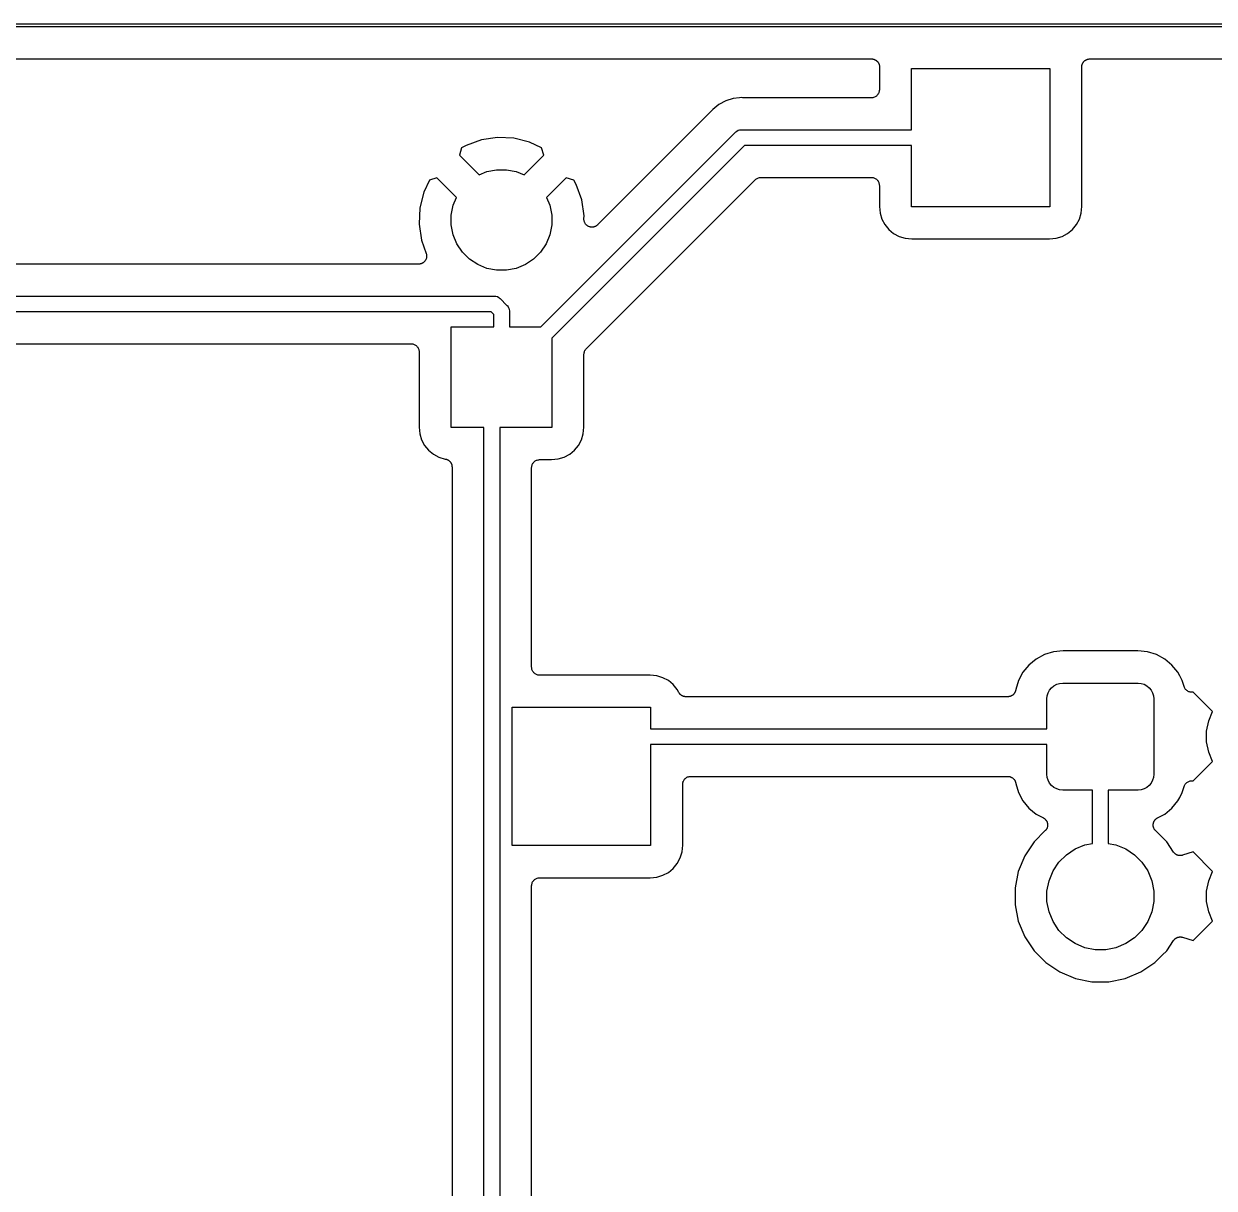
# Model space of a CAD drawing. Extents: x 20 to 116, y -135 to -20.
# Drawn here: x 66.39 to 85.32, y -38.49 to -19.98 of the extents above; entities that cross this region are included whole.
import ezdxf

# ---------------------------------------------------------------- set-up
doc = ezdxf.new("R2010")
doc.units = 0
doc.layers.add('BLACK', color=7, linetype='CONTINUOUS')

msp = doc.modelspace()

# ---------------------------------------------------------------- linework, layer by layer
at = {"layer": 'BLACK', "linetype": 'Continuous'}
for p, q in [((20.0012, -19.975), (115.999, -19.975)), ((115.975, -20.025), (20.025, -20.025)), ((38.6942, -20.533), (79.8744, -20.533)), ((79.8744, -20.533), (79.8762, -20.533)), ((79.8762, -20.533), (79.8819, -20.5337)), ((79.8819, -20.5337), (79.8877, -20.5337)), ((79.8877, -20.5337), (79.8942, -20.535)), ((79.8942, -20.535), (79.9008, -20.5358)), ((79.9008, -20.5358), (79.9063, -20.5375)), ((79.9063, -20.5375), (79.912, -20.5387)), ((79.912, -20.5387), (79.9181, -20.5413)), ((79.9181, -20.5413), (79.9244, -20.5433)), ((79.9244, -20.5433), (79.9295, -20.5461)), ((79.9295, -20.5461), (79.9348, -20.5483)), ((79.9348, -20.5483), (79.9403, -20.552)), ((79.9403, -20.552), (79.9461, -20.5552)), ((79.9461, -20.5552), (79.9506, -20.5589)), ((79.9506, -20.5589), (79.9554, -20.5622)), ((79.9554, -20.5622), (79.9601, -20.5669)), ((79.9601, -20.5669), (79.9651, -20.5711)), ((79.9651, -20.5711), (79.9688, -20.5757)), ((79.9688, -20.5757), (79.9728, -20.5798)), ((79.9728, -20.5798), (79.9765, -20.5853)), ((79.9765, -20.5853), (79.9807, -20.5905)), ((79.9807, -20.5905), (79.9833, -20.5956)), ((79.9833, -20.5956), (79.9865, -20.6004)), ((79.9865, -20.6004), (79.9891, -20.6066)), ((79.9891, -20.6066), (79.9921, -20.6124)), ((79.9921, -20.6124), (79.9938, -20.618)), ((79.9938, -20.618), (79.996, -20.6233)), ((79.996, -20.6233), (79.9973, -20.6299)), ((79.9973, -20.6299), (79.9991, -20.6362)), ((79.9991, -20.6362), (79.9997, -20.642)), ((83.2206, -20.6402), (83.2212, -20.6345)), ((83.2212, -20.6345), (83.2232, -20.6281)), ((83.2232, -20.6281), (83.2245, -20.6216)), ((83.2245, -20.6216), (83.2268, -20.6163)), ((83.2268, -20.6163), (83.2285, -20.6108)), ((83.2285, -20.6108), (83.2317, -20.605)), ((83.2317, -20.605), (83.2343, -20.5989)), ((83.2343, -20.5989), (83.2376, -20.5941)), ((83.2376, -20.5941), (83.2403, -20.589)), ((83.2403, -20.589), (83.2445, -20.5839)), ((83.2445, -20.5839), (83.2483, -20.5784)), ((83.2483, -20.5784), (83.2524, -20.5743)), ((83.2524, -20.5743), (83.2561, -20.5699)), ((83.2561, -20.5699), (83.2613, -20.5657)), ((83.2613, -20.5657), (83.266, -20.5611)), ((83.266, -20.5611), (83.2708, -20.5579)), ((83.2708, -20.5579), (83.2753, -20.5542)), ((83.2753, -20.5542), (83.2812, -20.5511)), ((83.2812, -20.5511), (83.2867, -20.5475)), ((83.2867, -20.5475), (83.2921, -20.5453)), ((83.2921, -20.5453), (83.2972, -20.5426)), ((83.2972, -20.5426), (83.3036, -20.5407)), ((83.3036, -20.5407), (83.3097, -20.5382)), ((83.3097, -20.5382), (83.3154, -20.5371)), ((83.3154, -20.5371), (83.3209, -20.5354)), ((83.3209, -20.5354), (83.3275, -20.5348)), ((83.3275, -20.5348), (83.334, -20.5335)), ((83.334, -20.5335), (83.3398, -20.5336)), ((83.3398, -20.5336), (83.3456, -20.533)), ((83.3456, -20.533), (92.9813, -20.533)), ((80.0008, -20.6724), (79.9989, -20.6912)), ((79.9989, -20.6912), (79.9989, -21.025)), ((79.9997, -20.642), (80.0008, -20.6477)), ((80.0008, -20.6477), (80.0008, -20.6543)), ((80.0008, -20.6543), (80.0014, -20.6609)), ((80.0014, -20.6609), (80.0008, -20.6666)), ((80.0008, -20.6666), (80.0008, -20.6724)), ((80.51, -21.66), (80.51, -20.685)), ((80.51, -20.685), (82.71, -20.685)), ((82.71, -20.685), (82.71, -22.885)), ((83.2186, -20.6591), (83.2193, -20.6525)), ((83.2191, -20.6649), (83.2186, -20.6591)), ((83.2191, -20.6707), (83.2191, -20.6649)), ((83.2192, -20.6724), (83.2191, -20.6707)), ((83.2211, -20.6912), (83.2192, -20.6724)), ((83.2193, -20.6525), (83.2194, -20.6459)), ((83.2194, -20.6459), (83.2206, -20.6402)), ((83.2211, -22.8788), (83.2211, -20.6912)), ((77.5566, -21.1974), (77.4466, -21.2561)), ((77.6759, -21.1612), (77.5566, -21.1974)), ((77.7749, -21.1514), (77.6759, -21.1612)), ((77.7751, -21.1514), (77.7749, -21.1514)), ((77.8, -21.1489), (77.7751, -21.1514)), ((77.8249, -21.1514), (77.8, -21.1489)), ((77.8302, -21.1514), (77.8249, -21.1514)), ((77.8356, -21.152), (77.8302, -21.1514)), ((77.8373, -21.152), (77.8356, -21.152)), ((79.8719, -21.152), (77.8373, -21.152)), ((79.8838, -21.1508), (79.8719, -21.152)), ((79.8957, -21.1497), (79.8838, -21.1508)), ((79.8962, -21.1496), (79.8957, -21.1497)), ((79.8966, -21.1496), (79.8962, -21.1496)), ((79.9081, -21.1461), (79.8966, -21.1496)), ((79.9195, -21.1428), (79.9081, -21.1461)), ((79.9199, -21.1425), (79.9195, -21.1428)), ((79.9203, -21.1424), (79.9199, -21.1425)), ((79.9309, -21.1368), (79.9203, -21.1424)), ((79.9415, -21.1313), (79.9309, -21.1368)), ((79.9418, -21.131), (79.9415, -21.1313)), ((79.9422, -21.1308), (79.9418, -21.131)), ((79.9515, -21.1232), (79.9422, -21.1308)), ((79.9608, -21.1157), (79.9515, -21.1232)), ((79.9611, -21.1154), (79.9608, -21.1157)), ((79.9614, -21.1151), (79.9611, -21.1154)), ((79.969, -21.1059), (79.9614, -21.1151)), ((79.9767, -21.0968), (79.969, -21.1059)), ((79.9769, -21.0964), (79.9767, -21.0968)), ((79.9772, -21.096), (79.9769, -21.0964)), ((79.9829, -21.0855), (79.9772, -21.096)), ((79.9887, -21.075), (79.9829, -21.0855)), ((79.9888, -21.0746), (79.9887, -21.075)), ((79.989, -21.0742), (79.9888, -21.0746)), ((79.9925, -21.0628), (79.989, -21.0742)), ((79.9962, -21.0514), (79.9925, -21.0628)), ((79.9963, -21.0505), (79.9962, -21.051)), ((79.9962, -21.051), (79.9962, -21.0514)), ((79.9976, -21.0387), (79.9963, -21.0505)), ((79.9989, -21.0268), (79.9976, -21.0387)), ((79.9989, -21.025), (79.9989, -21.0259)), ((79.9989, -21.0259), (79.9989, -21.0259)), ((79.9989, -21.0259), (79.9989, -21.0259)), ((79.9989, -21.0259), (79.9989, -21.0268)), ((77.326, -21.3638), (75.5171, -23.1727)), ((77.3294, -21.3597), (77.326, -21.3638)), ((77.3332, -21.3559), (77.3294, -21.3597)), ((77.3344, -21.3546), (77.3332, -21.3559)), ((77.3502, -21.3352), (77.3344, -21.3546)), ((77.4466, -21.2561), (77.3502, -21.3352)), ((74.6132, -24.795), (77.7073, -21.7009)), ((77.7073, -21.7009), (77.7112, -21.6962)), ((77.7112, -21.6962), (77.7167, -21.6916)), ((77.7167, -21.6916), (77.7302, -21.6806)), ((77.7302, -21.6806), (77.7519, -21.669)), ((77.7519, -21.669), (77.7536, -21.6684)), ((77.7536, -21.6684), (77.7755, -21.6618)), ((77.7755, -21.6618), (77.7939, -21.66)), ((77.7939, -21.66), (77.8, -21.6594)), ((77.7939, -21.66), (77.7939, -21.66)), ((77.8, -21.6594), (77.8061, -21.66)), ((77.8061, -21.66), (80.51, -21.66)), ((73.3553, -21.9452), (73.32, -22.0658)), ((73.4253, -21.9078), (73.3553, -21.9452)), ((73.6709, -21.82), (73.4253, -21.9078)), ((73.9257, -21.7822), (73.6709, -21.82)), ((74.1831, -21.7949), (73.9257, -21.7822)), ((74.433, -21.8576), (74.1831, -21.7949)), ((74.6257, -21.9488), (74.433, -21.8576)), ((74.66, -22.0658), (74.6257, -21.9488)), ((77.8518, -21.91), (74.79, -24.9718)), ((80.51, -21.91), (77.8518, -21.91)), ((80.51, -22.885), (80.51, -21.91)), ((73.32, -22.0658), (73.6317, -22.3775)), ((74.3483, -22.3775), (74.66, -22.0658)), ((73.6317, -22.3775), (73.7566, -22.3257)), ((73.7566, -22.3257), (73.9112, -22.295)), ((73.9112, -22.295), (74.0688, -22.295)), ((74.0688, -22.295), (74.2234, -22.3257)), ((74.2234, -22.3257), (74.3483, -22.3775)), ((72.8438, -22.4593), (72.7526, -22.652)), ((72.9608, -22.425), (72.8438, -22.4593)), ((73.2725, -22.7367), (72.9608, -22.425)), ((75.0192, -22.425), (74.7075, -22.7367)), ((75.1398, -22.4603), (75.0192, -22.425)), ((75.1772, -22.5303), (75.1398, -22.4603)), ((75.265, -22.7759), (75.1772, -22.5303)), ((75.3383, -25.1419), (78.025, -22.4552)), ((78.025, -22.4552), (78.0253, -22.4549)), ((78.0253, -22.4549), (78.0263, -22.454)), ((78.0253, -22.4549), (78.0253, -22.4549)), ((78.0253, -22.4549), (78.0253, -22.4549)), ((78.0263, -22.454), (78.0355, -22.4466)), ((78.0355, -22.4466), (78.0445, -22.4392)), ((78.0445, -22.4392), (78.0451, -22.4389)), ((78.0451, -22.4389), (78.0456, -22.4385)), ((78.0456, -22.4385), (78.0561, -22.4331)), ((78.0561, -22.4331), (78.0664, -22.4276)), ((78.0664, -22.4276), (78.067, -22.4274)), ((78.067, -22.4274), (78.0676, -22.4271)), ((78.0676, -22.4271), (78.0789, -22.4238)), ((78.0789, -22.4238), (78.0901, -22.4204)), ((78.0901, -22.4204), (78.0908, -22.4204)), ((78.0908, -22.4204), (78.0914, -22.4202)), ((78.0914, -22.4202), (78.1031, -22.4191)), ((78.1031, -22.4191), (78.1148, -22.418)), ((78.1148, -22.418), (79.8719, -22.418)), ((79.8719, -22.418), (79.8728, -22.418)), ((79.8728, -22.418), (79.8728, -22.418)), ((79.8728, -22.418), (79.8728, -22.418)), ((79.8728, -22.418), (79.8737, -22.418)), ((79.8737, -22.418), (79.8856, -22.4193)), ((79.8856, -22.4193), (79.8975, -22.4206)), ((79.8975, -22.4206), (79.8979, -22.4207)), ((79.8979, -22.4207), (79.8983, -22.4208)), ((79.8983, -22.4208), (79.9097, -22.4244)), ((79.9097, -22.4244), (79.9211, -22.4279)), ((79.9211, -22.4279), (79.9215, -22.4281)), ((79.9215, -22.4281), (79.922, -22.4283)), ((79.922, -22.4283), (79.9324, -22.434)), ((79.9324, -22.434), (79.9429, -22.4397)), ((79.9429, -22.4397), (79.9433, -22.44)), ((79.9433, -22.44), (79.9437, -22.4402)), ((79.9437, -22.4402), (79.9528, -22.4479)), ((79.9528, -22.4479), (79.962, -22.4555)), ((79.962, -22.4555), (79.9623, -22.4559)), ((79.9623, -22.4559), (79.9627, -22.4561)), ((79.9627, -22.4561), (79.9702, -22.4655)), ((79.9702, -22.4655), (79.9777, -22.4747)), ((79.9777, -22.4747), (79.9779, -22.4751)), ((79.9779, -22.4751), (79.9782, -22.4755)), ((79.9782, -22.4755), (79.9837, -22.4861)), ((79.9837, -22.4861), (79.9893, -22.4966)), ((79.9893, -22.4966), (79.9895, -22.497)), ((79.9895, -22.497), (79.9897, -22.4974)), ((79.9897, -22.4974), (79.993, -22.5088)), ((79.993, -22.5088), (79.9965, -22.5203)), ((79.9965, -22.5203), (79.9966, -22.5208)), ((79.9966, -22.5208), (79.9967, -22.5212)), ((79.9967, -22.5212), (79.9978, -22.5331)), ((72.7526, -22.652), (72.6899, -22.9019)), ((79.9978, -22.5331), (79.9989, -22.545)), ((79.9989, -22.545), (79.9989, -22.8788)), ((72.6899, -22.9019), (72.6772, -23.1593)), ((73.19, -23.0162), (73.2207, -22.8616)), ((73.2207, -22.8616), (73.2725, -22.7367)), ((74.7075, -22.7367), (74.7593, -22.8616)), ((74.7593, -22.8616), (74.79, -23.0162)), ((75.3028, -23.0307), (75.265, -22.7759)), ((79.9989, -22.8788), (80.0093, -22.9846)), ((82.71, -22.885), (80.51, -22.885)), ((83.2106, -22.9846), (83.2211, -22.8788)), ((73.19, -23.1738), (73.19, -23.0162)), ((74.79, -23.0162), (74.79, -23.1738)), ((75.3003, -23.0824), (75.3006, -23.0795)), ((75.3012, -23.0919), (75.3003, -23.0824)), ((75.3005, -23.0766), (75.3028, -23.0307)), ((75.3006, -23.0795), (75.3005, -23.0766)), ((75.3017, -23.1014), (75.3012, -23.0919)), ((80.0093, -22.9846), (80.0384, -23.0803)), ((80.0384, -23.0803), (80.0856, -23.1686)), ((83.1344, -23.1686), (83.1816, -23.0803)), ((83.1816, -23.0803), (83.2106, -22.9846)), ((72.6772, -23.1593), (72.715, -23.4141)), ((73.2207, -23.3284), (73.19, -23.1738)), ((74.79, -23.1738), (74.7593, -23.3284)), ((75.3024, -23.1042), (75.3017, -23.1014)), ((75.3027, -23.1071), (75.3024, -23.1042)), ((75.3054, -23.1162), (75.3027, -23.1071)), ((75.3077, -23.1254), (75.3054, -23.1162)), ((75.3089, -23.1281), (75.3077, -23.1254)), ((75.3098, -23.1308), (75.3089, -23.1281)), ((75.3142, -23.1392), (75.3098, -23.1308)), ((75.3182, -23.1478), (75.3142, -23.1392)), ((75.32, -23.1502), (75.3182, -23.1478)), ((75.3213, -23.1528), (75.32, -23.1502)), ((75.3273, -23.1602), (75.3213, -23.1528)), ((75.3329, -23.1678), (75.3273, -23.1602)), ((75.3351, -23.1698), (75.3329, -23.1678)), ((75.3369, -23.172), (75.3351, -23.1698)), ((75.3442, -23.1781), (75.3369, -23.172)), ((75.3512, -23.1845), (75.3442, -23.1781)), ((75.3537, -23.186), (75.3512, -23.1845)), ((75.356, -23.1879), (75.3537, -23.186)), ((75.3643, -23.1924), (75.356, -23.1879)), ((75.3724, -23.1974), (75.3643, -23.1924)), ((75.3752, -23.1984), (75.3724, -23.1974)), ((75.3777, -23.1998), (75.3752, -23.1984)), ((75.3868, -23.2026), (75.3777, -23.1998)), ((75.3957, -23.2059), (75.3868, -23.2026)), ((75.3986, -23.2063), (75.3957, -23.2059)), ((75.4014, -23.2072), (75.3986, -23.2063)), ((75.4108, -23.2082), (75.4014, -23.2072)), ((75.4202, -23.2097), (75.4108, -23.2082)), ((75.4231, -23.2095), (75.4202, -23.2097)), ((75.426, -23.2099), (75.4231, -23.2095)), ((75.4355, -23.209), (75.426, -23.2099)), ((75.445, -23.2086), (75.4355, -23.209)), ((75.4478, -23.2079), (75.445, -23.2086)), ((75.4507, -23.2077), (75.4478, -23.2079)), ((75.4598, -23.205), (75.4507, -23.2077)), ((75.4691, -23.2028), (75.4598, -23.205)), ((75.4717, -23.2016), (75.4691, -23.2028)), ((75.4745, -23.2008), (75.4717, -23.2016)), ((75.4829, -23.1964), (75.4745, -23.2008)), ((75.4916, -23.1924), (75.4829, -23.1964)), ((75.4939, -23.1907), (75.4916, -23.1924)), ((75.4965, -23.1894), (75.4939, -23.1907)), ((75.5039, -23.1834), (75.4965, -23.1894)), ((75.5116, -23.1779), (75.5039, -23.1834)), ((75.5136, -23.1757), (75.5116, -23.1779)), ((75.5159, -23.1739), (75.5136, -23.1757)), ((75.5171, -23.1727), (75.5159, -23.1739)), ((80.0856, -23.1686), (80.1491, -23.2459)), ((80.1491, -23.2459), (80.2264, -23.3094)), ((82.9936, -23.3094), (83.0709, -23.2459)), ((83.0709, -23.2459), (83.1344, -23.1686)), ((72.715, -23.4141), (72.7912, -23.6272)), ((73.281, -23.4739), (73.2207, -23.3284)), ((73.3686, -23.605), (73.281, -23.4739)), ((74.699, -23.4739), (74.6114, -23.605)), ((74.7593, -23.3284), (74.699, -23.4739)), ((80.2264, -23.3094), (80.3147, -23.3566)), ((80.3147, -23.3566), (80.4104, -23.3856)), ((80.4104, -23.3856), (80.5162, -23.3961)), ((80.5162, -23.3961), (82.7038, -23.3961)), ((82.7038, -23.3961), (82.8096, -23.3856)), ((82.8096, -23.3856), (82.9053, -23.3566)), ((82.9053, -23.3566), (82.9936, -23.3094)), ((72.7912, -23.6272), (72.7918, -23.6289)), ((72.7918, -23.6289), (72.7939, -23.6376)), ((72.7939, -23.6376), (72.7964, -23.6462)), ((72.7964, -23.6462), (72.7967, -23.6496)), ((72.7967, -23.6496), (72.7975, -23.653)), ((72.7975, -23.653), (72.7978, -23.662)), ((72.7978, -23.662), (72.7986, -23.6709)), ((73.48, -23.7164), (73.3686, -23.605)), ((74.6114, -23.605), (74.5, -23.7164)), ((72.6716, -23.797), (65.902, -23.797)), ((72.6805, -23.7961), (72.6716, -23.797)), ((72.6895, -23.7957), (72.6805, -23.7961)), ((72.6928, -23.7949), (72.6895, -23.7957)), ((72.6963, -23.7946), (72.6928, -23.7949)), ((72.7049, -23.792), (72.6963, -23.7946)), ((72.7136, -23.7899), (72.7049, -23.792)), ((72.7167, -23.7884), (72.7136, -23.7899)), ((72.72, -23.7874), (72.7167, -23.7884)), ((72.7279, -23.7832), (72.72, -23.7874)), ((72.736, -23.7795), (72.7279, -23.7832)), ((72.7388, -23.7774), (72.736, -23.7795)), ((72.7419, -23.7758), (72.7388, -23.7774)), ((72.7488, -23.7701), (72.7419, -23.7758)), ((72.7561, -23.7649), (72.7488, -23.7701)), ((72.7584, -23.7623), (72.7561, -23.7649)), ((72.7611, -23.7601), (72.7584, -23.7623)), ((72.7668, -23.7532), (72.7611, -23.7601)), ((72.7729, -23.7466), (72.7668, -23.7532)), ((72.7747, -23.7437), (72.7729, -23.7466)), ((72.7769, -23.741), (72.7747, -23.7437)), ((72.7812, -23.7331), (72.7769, -23.741)), ((72.7859, -23.7255), (72.7812, -23.7331)), ((72.7871, -23.7223), (72.7859, -23.7255)), ((72.7887, -23.7192), (72.7871, -23.7223)), ((72.7914, -23.7107), (72.7887, -23.7192)), ((72.7945, -23.7023), (72.7914, -23.7107)), ((72.795, -23.6989), (72.7945, -23.7023)), ((72.796, -23.6955), (72.795, -23.6989)), ((72.797, -23.6866), (72.796, -23.6955)), ((72.7984, -23.6778), (72.797, -23.6866)), ((72.7986, -23.6709), (72.7983, -23.6743)), ((72.7983, -23.6743), (72.7984, -23.6778)), ((73.6111, -23.804), (73.48, -23.7164)), ((73.7566, -23.8643), (73.6111, -23.804)), ((74.3689, -23.804), (74.2234, -23.8643)), ((74.5, -23.7164), (74.3689, -23.804)), ((73.9112, -23.895), (73.7566, -23.8643)), ((74.0688, -23.895), (73.9112, -23.895)), ((74.2234, -23.8643), (74.0688, -23.895)), ((50.2934, -24.305), (73.8689, -24.305)), ((73.8689, -24.305), (73.875, -24.3044)), ((73.875, -24.3044), (73.8811, -24.305)), ((73.8811, -24.305), (73.8811, -24.305)), ((73.8811, -24.305), (73.8995, -24.3068)), ((73.8995, -24.3068), (73.9231, -24.314)), ((73.9231, -24.314), (73.9448, -24.3256)), ((73.9448, -24.3256), (73.9638, -24.3412)), ((73.9638, -24.3412), (73.9677, -24.346)), ((73.9677, -24.346), (74.0741, -24.4523)), ((73.8232, -24.555), (50.2477, -24.555)), ((73.865, -24.5968), (73.8232, -24.555)), ((73.865, -24.795), (73.865, -24.5968)), ((74.0741, -24.4523), (74.0788, -24.4562)), ((74.0788, -24.4562), (74.0827, -24.4609)), ((74.0827, -24.4609), (74.0944, -24.4752)), ((74.0944, -24.4752), (74.1021, -24.4896)), ((74.1021, -24.4896), (74.106, -24.4969)), ((74.106, -24.4969), (74.1132, -24.5205)), ((74.1132, -24.5205), (74.115, -24.5389)), ((74.115, -24.5389), (74.115, -24.5389)), ((74.115, -24.5389), (74.1156, -24.545)), ((74.1156, -24.545), (74.115, -24.5511)), ((74.115, -24.5511), (74.115, -24.795)), ((73.19, -26.395), (73.19, -24.795)), ((73.19, -24.795), (73.865, -24.795)), ((74.115, -24.795), (74.6132, -24.795)), ((74.79, -24.9718), (74.79, -26.395)), ((65.8555, -25.063), (72.5519, -25.063)), ((72.5519, -25.063), (72.5528, -25.063)), ((72.5528, -25.063), (72.5528, -25.063)), ((72.5528, -25.063), (72.5528, -25.063)), ((72.5528, -25.063), (72.5537, -25.063)), ((72.5537, -25.063), (72.5656, -25.0643)), ((72.5656, -25.0643), (72.5775, -25.0656)), ((72.5775, -25.0656), (72.5779, -25.0657)), ((72.5779, -25.0657), (72.5783, -25.0658)), ((72.5783, -25.0658), (72.5897, -25.0694)), ((72.5897, -25.0694), (72.6011, -25.0729)), ((72.6011, -25.0729), (72.6015, -25.0731)), ((72.6015, -25.0731), (72.602, -25.0733)), ((72.602, -25.0733), (72.6124, -25.079)), ((72.6124, -25.079), (72.6229, -25.0847)), ((72.6229, -25.0847), (72.6233, -25.085)), ((72.6233, -25.085), (72.6237, -25.0852)), ((72.6237, -25.0852), (72.6328, -25.0929)), ((72.6328, -25.0929), (72.642, -25.1005)), ((72.642, -25.1005), (72.6423, -25.1009)), ((72.6423, -25.1009), (72.6427, -25.1011)), ((72.6427, -25.1011), (72.6502, -25.1105)), ((72.6502, -25.1105), (72.6577, -25.1197)), ((72.6577, -25.1197), (72.6579, -25.1201)), ((72.6579, -25.1201), (72.6582, -25.1205)), ((72.6582, -25.1205), (72.6637, -25.1311)), ((72.6637, -25.1311), (72.6693, -25.1416)), ((72.6693, -25.1416), (72.6695, -25.142)), ((72.6695, -25.142), (72.6697, -25.1424)), ((72.6697, -25.1424), (72.673, -25.1539)), ((72.673, -25.1539), (72.6765, -25.1653)), ((72.6765, -25.1653), (72.6766, -25.1658)), ((72.6766, -25.1658), (72.6767, -25.1662)), ((72.6767, -25.1662), (72.6778, -25.1781)), ((72.6778, -25.1781), (72.6789, -25.19)), ((75.3113, -25.1817), (75.317, -25.1714)), ((75.317, -25.1714), (75.3225, -25.1611)), ((75.3225, -25.1611), (75.323, -25.1606)), ((75.323, -25.1606), (75.3233, -25.16)), ((75.3233, -25.16), (75.3308, -25.151)), ((75.3308, -25.151), (75.3383, -25.1419)), ((72.6789, -25.19), (72.6789, -26.3888)), ((75.3011, -25.23), (75.3024, -25.2183)), ((75.3011, -25.2313), (75.3011, -25.23)), ((75.3011, -25.2317), (75.3011, -25.2313)), ((75.3011, -25.2313), (75.3011, -25.2313)), ((75.3011, -25.2313), (75.3011, -25.2313)), ((75.3011, -26.3888), (75.3011, -25.2317)), ((75.3024, -25.2183), (75.3036, -25.2066)), ((75.3036, -25.2066), (75.3038, -25.206)), ((75.3038, -25.2053), (75.3074, -25.1941)), ((75.3038, -25.206), (75.3038, -25.2053)), ((75.3074, -25.1941), (75.3108, -25.1829)), ((75.3108, -25.1829), (75.3111, -25.1823)), ((75.3111, -25.1823), (75.3113, -25.1817)), ((72.6789, -26.3888), (72.6893, -26.4946)), ((72.6893, -26.4946), (72.7184, -26.5903)), ((73.71, -26.395), (73.19, -26.395)), ((73.71, -45.6739), (73.71, -26.395)), ((74.79, -26.395), (73.96, -26.395)), ((73.96, -26.395), (73.96, -45.6282)), ((75.2616, -26.5903), (75.2906, -26.4946)), ((75.2906, -26.4946), (75.3011, -26.3888)), ((72.7184, -26.5903), (72.7656, -26.6786)), ((72.7656, -26.6786), (72.8291, -26.7559)), ((75.1509, -26.7559), (75.2144, -26.6786)), ((75.2144, -26.6786), (75.2616, -26.5903)), ((72.8291, -26.7559), (72.9064, -26.8194)), ((72.9064, -26.8194), (72.9947, -26.8666)), ((72.9947, -26.8666), (73.0921, -26.8962)), ((74.8896, -26.8956), (74.9853, -26.8666)), ((74.9853, -26.8666), (75.0736, -26.8194)), ((75.0736, -26.8194), (75.1509, -26.7559)), ((73.0921, -26.8962), (73.0948, -26.8967)), ((73.0948, -26.8967), (73.1005, -26.8973)), ((73.1005, -26.8973), (73.1069, -26.8993)), ((73.1069, -26.8993), (73.1135, -26.9007)), ((73.1135, -26.9007), (73.1187, -26.903)), ((73.1187, -26.903), (73.1242, -26.9047)), ((73.1242, -26.9047), (73.1301, -26.9078)), ((73.1301, -26.9078), (73.1362, -26.9105)), ((73.1362, -26.9105), (73.141, -26.9137)), ((73.141, -26.9137), (73.146, -26.9165)), ((73.146, -26.9165), (73.1512, -26.9207)), ((73.1512, -26.9207), (73.1567, -26.9245)), ((73.1567, -26.9245), (73.1607, -26.9286)), ((73.1607, -26.9286), (73.1651, -26.9323)), ((73.1651, -26.9323), (73.1693, -26.9374)), ((73.1693, -26.9374), (73.174, -26.9422)), ((73.174, -26.9422), (73.1771, -26.947)), ((73.1771, -26.947), (73.1808, -26.9515)), ((73.1808, -26.9515), (73.1839, -26.9574)), ((73.1839, -26.9574), (73.1876, -26.963)), ((73.1876, -26.963), (73.1897, -26.9683)), ((73.1897, -26.9683), (73.1924, -26.9733)), ((73.1924, -26.9733), (73.1943, -26.9797)), ((73.1943, -26.9797), (73.1968, -26.9859)), ((73.1968, -26.9859), (73.1979, -26.9916)), ((73.1979, -26.9916), (73.1996, -26.9971)), ((73.1996, -26.9971), (73.2002, -27.0037)), ((73.2002, -27.0037), (73.2015, -27.0103)), ((73.2015, -27.0103), (73.2014, -27.016)), ((73.2014, -27.016), (73.202, -27.0217)), ((73.202, -27.0217), (73.202, -45.6427)), ((74.468, -27.0313), (74.4693, -27.0194)), ((74.468, -27.0322), (74.468, -27.0313)), ((74.468, -27.0331), (74.468, -27.0322)), ((74.468, -27.0322), (74.468, -27.0322)), ((74.468, -27.0322), (74.468, -27.0322)), ((74.468, -30.2069), (74.468, -27.0331)), ((74.4693, -27.0194), (74.4706, -27.0075)), ((74.4706, -27.0075), (74.4707, -27.0071)), ((74.4707, -27.0071), (74.4708, -27.0067)), ((74.4708, -27.0067), (74.4744, -26.9953)), ((74.4744, -26.9953), (74.4779, -26.9839)), ((74.4779, -26.9839), (74.4781, -26.9835)), ((74.4781, -26.9835), (74.4783, -26.983)), ((74.4783, -26.983), (74.484, -26.9726)), ((74.484, -26.9726), (74.4897, -26.9621)), ((74.4897, -26.9621), (74.49, -26.9617)), ((74.49, -26.9617), (74.4902, -26.9613)), ((74.4902, -26.9613), (74.4979, -26.9522)), ((74.4979, -26.9522), (74.5055, -26.943)), ((74.5055, -26.943), (74.5059, -26.9427)), ((74.5059, -26.9427), (74.5061, -26.9423)), ((74.5061, -26.9423), (74.5155, -26.9348)), ((74.5155, -26.9348), (74.5247, -26.9273)), ((74.5247, -26.9273), (74.5251, -26.9271)), ((74.5251, -26.9271), (74.5255, -26.9268)), ((74.5255, -26.9268), (74.5361, -26.9213)), ((74.5361, -26.9213), (74.5466, -26.9157)), ((74.5466, -26.9157), (74.547, -26.9155)), ((74.547, -26.9155), (74.5474, -26.9153)), ((74.5474, -26.9153), (74.5589, -26.912)), ((74.5589, -26.912), (74.5703, -26.9085)), ((74.5703, -26.9085), (74.5708, -26.9084)), ((74.5708, -26.9084), (74.5712, -26.9083)), ((74.5712, -26.9083), (74.5831, -26.9072)), ((74.5831, -26.9072), (74.595, -26.9061)), ((74.595, -26.9061), (74.7838, -26.9061)), ((74.7838, -26.9061), (74.8896, -26.8956)), ((82.4925, -30.0777), (82.3773, -30.1723)), ((82.624, -30.0074), (82.4925, -30.0777)), ((82.7666, -29.9642), (82.624, -30.0074)), ((82.9212, -29.9489), (82.7666, -29.9642)), ((84.1088, -29.9489), (82.9212, -29.9489)), ((84.2634, -29.9642), (84.1088, -29.9489)), ((84.406, -30.0074), (84.2634, -29.9642)), ((84.5375, -30.0777), (84.406, -30.0074)), ((84.6527, -30.1723), (84.5375, -30.0777)), ((74.4692, -30.2188), (74.468, -30.2069)), ((74.4702, -30.2307), (74.4692, -30.2188)), ((74.4704, -30.2312), (74.4702, -30.2307)), ((74.4704, -30.2316), (74.4704, -30.2312)), ((74.4739, -30.2431), (74.4704, -30.2316)), ((74.4772, -30.2545), (74.4739, -30.2431)), ((74.4775, -30.2549), (74.4772, -30.2545)), ((74.4776, -30.2553), (74.4775, -30.2549)), ((74.4832, -30.2659), (74.4776, -30.2553)), ((74.4887, -30.2765), (74.4832, -30.2659)), ((74.489, -30.2768), (74.4887, -30.2765)), ((74.4892, -30.2772), (74.489, -30.2768)), ((74.4968, -30.2865), (74.4892, -30.2772)), ((74.5043, -30.2958), (74.4968, -30.2865)), ((82.2827, -30.2875), (82.2124, -30.419)), ((82.3773, -30.1723), (82.2827, -30.2875)), ((84.7473, -30.2875), (84.6527, -30.1723)), ((84.7761, -30.3415), (84.7473, -30.2875)), ((74.5046, -30.2961), (74.5043, -30.2958)), ((74.5049, -30.2964), (74.5046, -30.2961)), ((74.5141, -30.304), (74.5049, -30.2964)), ((74.5232, -30.3117), (74.5141, -30.304)), ((74.5236, -30.3119), (74.5232, -30.3117)), ((74.524, -30.3122), (74.5236, -30.3119)), ((74.5345, -30.3179), (74.524, -30.3122)), ((74.545, -30.3237), (74.5345, -30.3179)), ((74.5454, -30.3238), (74.545, -30.3237)), ((74.5458, -30.324), (74.5454, -30.3238)), ((74.5572, -30.3275), (74.5458, -30.324)), ((74.5686, -30.3312), (74.5572, -30.3275)), ((74.569, -30.3312), (74.5686, -30.3312)), ((74.5695, -30.3313), (74.569, -30.3312)), ((74.5813, -30.3326), (74.5695, -30.3313)), ((74.5932, -30.3339), (74.5813, -30.3326)), ((74.5941, -30.3339), (74.5932, -30.3339)), ((74.595, -30.3339), (74.5941, -30.3339)), ((74.5941, -30.3339), (74.5941, -30.3339)), ((74.5941, -30.3339), (74.5941, -30.3339)), ((76.3538, -30.3339), (74.595, -30.3339)), ((76.4596, -30.3443), (76.3538, -30.3339)), ((76.5553, -30.3734), (76.4596, -30.3443)), ((76.6436, -30.4206), (76.5553, -30.3734)), ((76.7209, -30.4841), (76.6436, -30.4206)), ((82.2124, -30.419), (82.1692, -30.5616)), ((82.7761, -30.5021), (82.8193, -30.479)), ((82.8193, -30.479), (82.8662, -30.4648)), ((82.8662, -30.4648), (82.915, -30.46)), ((82.915, -30.46), (84.115, -30.46)), ((84.115, -30.46), (84.1638, -30.4648)), ((84.1638, -30.4648), (84.2107, -30.479)), ((84.2107, -30.479), (84.2539, -30.5021)), ((84.8176, -30.419), (84.7761, -30.3415)), ((84.847, -30.5162), (84.8176, -30.419)), ((76.7844, -30.5614), (76.7209, -30.4841)), ((76.8103, -30.6099), (76.7844, -30.5614)), ((76.8135, -30.6145), (76.8103, -30.6099)), ((76.8161, -30.6195), (76.8135, -30.6145)), ((76.8203, -30.6248), (76.8161, -30.6195)), ((76.8241, -30.6305), (76.8203, -30.6248)), ((76.8281, -30.6345), (76.8241, -30.6305)), ((76.8316, -30.6389), (76.8281, -30.6345)), ((76.8368, -30.6432), (76.8316, -30.6389)), ((76.8416, -30.648), (76.8368, -30.6432)), ((76.8463, -30.6512), (76.8416, -30.648)), ((76.8506, -30.6548), (76.8463, -30.6512)), ((76.8565, -30.6581), (76.8506, -30.6548)), ((76.8622, -30.6618), (76.8565, -30.6581)), ((76.8674, -30.664), (76.8622, -30.6618)), ((76.8723, -30.6667), (76.8674, -30.664)), ((76.8788, -30.6688), (76.8723, -30.6667)), ((76.885, -30.6714), (76.8788, -30.6688)), ((76.8906, -30.6725), (76.885, -30.6714)), ((82.0785, -30.6718), (82.0729, -30.6729)), ((82.0847, -30.6693), (82.0785, -30.6718)), ((82.0911, -30.6674), (82.0847, -30.6693)), ((82.0962, -30.6647), (82.0911, -30.6674)), ((82.1015, -30.6626), (82.0962, -30.6647)), ((82.1071, -30.6589), (82.1015, -30.6626)), ((82.113, -30.6558), (82.1071, -30.6589)), ((82.1174, -30.6521), (82.113, -30.6558)), ((82.1222, -30.649), (82.1174, -30.6521)), ((82.127, -30.6443), (82.1222, -30.649)), ((82.1322, -30.6401), (82.127, -30.6443)), ((82.1358, -30.6357), (82.1322, -30.6401)), ((82.1399, -30.6317), (82.1358, -30.6357)), ((82.1437, -30.6262), (82.1399, -30.6317)), ((82.148, -30.621), (82.1437, -30.6262)), ((82.1507, -30.616), (82.148, -30.621)), ((82.154, -30.6112), (82.1507, -30.616)), ((82.1566, -30.6051), (82.154, -30.6112)), ((82.1598, -30.5992), (82.1566, -30.6051)), ((82.1615, -30.5937), (82.1598, -30.5992)), ((82.1637, -30.5884), (82.1615, -30.5937)), ((82.1651, -30.5819), (82.1637, -30.5884)), ((82.1671, -30.5755), (82.1651, -30.5819)), ((82.1677, -30.5698), (82.1671, -30.5755)), ((82.1689, -30.5642), (82.1677, -30.5698)), ((82.1691, -30.5624), (82.1689, -30.5642)), ((82.1692, -30.5616), (82.1691, -30.5624)), ((82.665, -30.71), (82.6698, -30.6612)), ((82.6698, -30.6612), (82.684, -30.6143)), ((82.684, -30.6143), (82.7071, -30.5711)), ((82.7071, -30.5711), (82.7382, -30.5332)), ((82.7382, -30.5332), (82.7761, -30.5021)), ((84.2539, -30.5021), (84.2918, -30.5332)), ((84.2918, -30.5332), (84.3229, -30.5711)), ((84.3229, -30.5711), (84.346, -30.6143)), ((84.346, -30.6143), (84.3602, -30.6612)), ((84.3602, -30.6612), (84.365, -30.71)), ((84.8471, -30.5162), (84.847, -30.5162)), ((84.8519, -30.5278), (84.8471, -30.5162)), ((84.8471, -30.5162), (84.8471, -30.5162)), ((84.8565, -30.5391), (84.8519, -30.5278)), ((84.8566, -30.5391), (84.8565, -30.5391)), ((84.8565, -30.5391), (84.8565, -30.5391)), ((84.8629, -30.5487), (84.8566, -30.5391)), ((84.8703, -30.5597), (84.8629, -30.5487)), ((84.8703, -30.5598), (84.8703, -30.5597)), ((84.8703, -30.5597), (84.8703, -30.5597)), ((84.8786, -30.5681), (84.8703, -30.5598)), ((84.8878, -30.5773), (84.8786, -30.5681)), ((84.8982, -30.5843), (84.8878, -30.5773)), ((84.8878, -30.5773), (84.8878, -30.5773)), ((84.8878, -30.5773), (84.8878, -30.5773)), ((84.9083, -30.5911), (84.8982, -30.5843)), ((84.9084, -30.5911), (84.9083, -30.5911)), ((84.9205, -30.5962), (84.9084, -30.5911)), ((84.9084, -30.5911), (84.9084, -30.5911)), ((84.9312, -30.6007), (84.9205, -30.5962)), ((84.9313, -30.6007), (84.9312, -30.6007)), ((84.9312, -30.6007), (84.9312, -30.6007)), ((84.9435, -30.6032), (84.9313, -30.6007)), ((84.9555, -30.6056), (84.9435, -30.6032)), ((84.9556, -30.6056), (84.9555, -30.6056)), ((84.9555, -30.6056), (84.9555, -30.6056)), ((84.968, -30.6057), (84.9556, -30.6056)), ((84.9803, -30.6058), (84.968, -30.6057)), ((84.9897, -30.6039), (84.9803, -30.6057)), ((84.9803, -30.6057), (84.9803, -30.6057)), ((84.9803, -30.6057), (84.9803, -30.6058)), ((85.2992, -30.9134), (84.9897, -30.6039)), ((74.16, -33.045), (74.16, -30.845)), ((74.16, -30.845), (76.36, -30.845)), ((76.36, -30.845), (76.36, -31.185)), ((76.8959, -30.6742), (76.8906, -30.6725)), ((76.9027, -30.675), (76.8959, -30.6742)), ((76.9093, -30.6763), (76.9027, -30.675)), ((76.915, -30.6764), (76.9093, -30.6763)), ((76.9206, -30.677), (76.915, -30.6764)), ((76.9223, -30.677), (76.9206, -30.677)), ((82.0427, -30.677), (76.9223, -30.677)), ((82.0484, -30.6764), (82.0427, -30.677)), ((82.0541, -30.6765), (82.0484, -30.6764)), ((82.0607, -30.6752), (82.0541, -30.6765)), ((82.0674, -30.6746), (82.0607, -30.6752)), ((82.0729, -30.6729), (82.0674, -30.6746)), ((82.665, -31.185), (82.665, -30.71)), ((84.365, -30.71), (84.365, -31.91)), ((85.2377, -31.0621), (85.2992, -30.9134)), ((76.36, -31.185), (82.665, -31.185)), ((85.205, -31.2263), (85.2377, -31.0621)), ((85.205, -31.3937), (85.205, -31.2263)), ((85.2377, -31.5579), (85.205, -31.3937)), ((82.665, -31.435), (76.36, -31.435)), ((76.36, -31.435), (76.36, -33.045)), ((82.665, -31.91), (82.665, -31.435)), ((85.2992, -31.7066), (85.2377, -31.5579)), ((84.9898, -32.016), (85.2992, -31.7066)), ((76.8933, -31.9982), (76.901, -31.9891)), ((76.901, -31.9891), (76.9086, -31.9799)), ((76.9086, -31.9799), (76.9089, -31.9796)), ((76.9089, -31.9796), (76.9092, -31.9793)), ((76.9092, -31.9793), (76.9185, -31.9718)), ((76.9185, -31.9718), (76.9278, -31.9642)), ((76.9278, -31.9642), (76.9282, -31.964)), ((76.9282, -31.964), (76.9285, -31.9637)), ((76.9285, -31.9637), (76.9391, -31.9582)), ((76.9391, -31.9582), (76.9497, -31.9526)), ((76.9497, -31.9526), (76.9501, -31.9525)), ((76.9501, -31.9525), (76.9505, -31.9522)), ((76.9505, -31.9522), (76.9619, -31.9489)), ((76.9619, -31.9489), (76.9734, -31.9454)), ((76.9734, -31.9454), (76.9738, -31.9454)), ((76.9738, -31.9454), (76.9743, -31.9452)), ((76.9743, -31.9452), (76.9862, -31.9442)), ((76.9862, -31.9442), (76.9981, -31.943)), ((76.9981, -31.943), (82.0427, -31.943)), ((82.0427, -31.943), (82.0445, -31.943)), ((82.0445, -31.943), (82.0502, -31.9437)), ((82.0502, -31.9437), (82.0559, -31.9437)), ((82.0559, -31.9437), (82.0625, -31.945)), ((82.0625, -31.945), (82.0691, -31.9458)), ((82.0691, -31.9458), (82.0746, -31.9475)), ((82.0746, -31.9475), (82.0802, -31.9487)), ((82.0802, -31.9487), (82.0864, -31.9512)), ((82.0864, -31.9512), (82.0927, -31.9533)), ((82.0927, -31.9533), (82.0978, -31.956)), ((82.0978, -31.956), (82.103, -31.9583)), ((82.103, -31.9583), (82.1086, -31.962)), ((82.1086, -31.962), (82.1144, -31.9652)), ((82.1144, -31.9652), (82.1188, -31.9689)), ((82.1188, -31.9689), (82.1236, -31.9721)), ((82.1236, -31.9721), (82.1283, -31.9768)), ((82.1283, -31.9768), (82.1334, -31.9811)), ((82.1334, -31.9811), (82.137, -31.9856)), ((82.137, -31.9856), (82.1411, -31.9897)), ((82.1411, -31.9897), (82.1448, -31.9953)), ((82.1448, -31.9953), (82.149, -32.0005)), ((82.6698, -31.9588), (82.665, -31.91)), ((82.684, -32.0057), (82.6698, -31.9588)), ((84.3602, -31.9588), (84.346, -32.0057)), ((84.365, -31.91), (84.3602, -31.9588)), ((76.8711, -32.0682), (76.8724, -32.0563)), ((76.8711, -32.0691), (76.8711, -32.0682)), ((76.8711, -32.07), (76.8711, -32.0691)), ((76.8711, -32.0691), (76.8711, -32.0691)), ((76.8711, -32.0691), (76.8711, -32.0691)), ((76.8711, -33.0388), (76.8711, -32.07)), ((76.8724, -32.0563), (76.8737, -32.0445)), ((76.8737, -32.0445), (76.8738, -32.044)), ((76.8738, -32.0436), (76.8775, -32.0322)), ((76.8738, -32.044), (76.8738, -32.0436)), ((76.8775, -32.0322), (76.881, -32.0208)), ((76.881, -32.0208), (76.8812, -32.0204)), ((76.8812, -32.0204), (76.8813, -32.02)), ((76.8813, -32.02), (76.8871, -32.0095)), ((76.8871, -32.0095), (76.8928, -31.999)), ((76.8928, -31.999), (76.8931, -31.9986)), ((76.8931, -31.9986), (76.8933, -31.9982)), ((82.149, -32.0005), (82.1516, -32.0056)), ((82.1516, -32.0056), (82.1548, -32.0103)), ((82.1548, -32.0103), (82.1573, -32.0165)), ((82.1573, -32.0165), (82.1604, -32.0224)), ((82.1604, -32.0224), (82.1621, -32.0279)), ((82.1621, -32.0279), (82.1643, -32.0332)), ((82.1643, -32.0332), (82.1656, -32.0398)), ((82.1656, -32.0398), (82.1674, -32.0462)), ((82.1674, -32.0462), (82.168, -32.0519)), ((82.168, -32.0519), (82.1691, -32.0576)), ((82.1691, -32.0576), (82.1692, -32.0584)), ((82.1692, -32.0584), (82.2124, -32.201)), ((82.7071, -32.0489), (82.684, -32.0057)), ((82.7382, -32.0868), (82.7071, -32.0489)), ((82.7761, -32.1179), (82.7382, -32.0868)), ((82.8193, -32.141), (82.7761, -32.1179)), ((82.8662, -32.1552), (82.8193, -32.141)), ((82.915, -32.16), (82.8662, -32.1552)), ((83.39, -32.16), (82.915, -32.16)), ((83.39, -33.0082), (83.39, -32.16)), ((84.115, -32.16), (83.64, -32.16)), ((83.64, -32.16), (83.64, -33.0082)), ((84.1638, -32.1552), (84.115, -32.16)), ((84.2107, -32.141), (84.1638, -32.1552)), ((84.2539, -32.1179), (84.2107, -32.141)), ((84.2918, -32.0868), (84.2539, -32.1179)), ((84.3229, -32.0489), (84.2918, -32.0868)), ((84.346, -32.0057), (84.3229, -32.0489)), ((84.8176, -32.201), (84.847, -32.1038)), ((84.847, -32.1038), (84.8476, -32.1021)), ((84.8476, -32.1021), (84.8525, -32.0906)), ((84.8476, -32.1021), (84.8476, -32.1021)), ((84.8476, -32.1021), (84.8476, -32.1021)), ((84.8525, -32.0906), (84.8574, -32.0794)), ((84.8574, -32.0793), (84.8645, -32.0689)), ((84.8574, -32.0794), (84.8574, -32.0793)), ((84.8574, -32.0793), (84.8574, -32.0793)), ((84.8645, -32.0689), (84.8714, -32.0589)), ((84.8714, -32.0589), (84.8714, -32.0589)), ((84.8714, -32.0589), (84.8715, -32.0589)), ((84.8715, -32.0589), (84.8802, -32.0504)), ((84.8802, -32.0504), (84.8891, -32.0416)), ((84.8891, -32.0416), (84.8892, -32.0416)), ((84.8892, -32.0416), (84.8993, -32.035)), ((84.8892, -32.0416), (84.8892, -32.0416)), ((84.8993, -32.035), (84.9099, -32.0281)), ((84.9099, -32.0281), (84.91, -32.028)), ((84.9099, -32.0281), (84.9099, -32.0281)), ((84.91, -32.028), (84.9214, -32.0234)), ((84.9214, -32.0234), (84.9329, -32.0188)), ((84.9329, -32.0188), (84.9329, -32.0188)), ((84.9329, -32.0188), (84.933, -32.0188)), ((84.933, -32.0188), (84.9449, -32.0165)), ((84.9449, -32.0165), (84.9572, -32.0142)), ((84.9572, -32.0142), (84.9573, -32.0142)), ((84.9573, -32.0142), (84.9573, -32.0142)), ((84.9573, -32.0142), (84.97, -32.0143)), ((84.97, -32.0143), (84.982, -32.0144)), ((84.982, -32.0144), (84.9821, -32.0144)), ((84.9821, -32.0144), (84.9821, -32.0144)), ((84.9821, -32.0144), (84.9898, -32.016)), ((82.2124, -32.201), (82.2827, -32.3325)), ((82.2827, -32.3325), (82.3773, -32.4477)), ((84.6527, -32.4477), (84.7473, -32.3325)), ((84.7473, -32.3325), (84.7761, -32.2785)), ((84.7761, -32.2785), (84.8176, -32.201)), ((84.7761, -32.2785), (84.7761, -32.2785)), ((82.3773, -32.4477), (82.4925, -32.5423)), ((82.4925, -32.5423), (82.6085, -32.6043)), ((84.4215, -32.6043), (84.5375, -32.5423)), ((84.5375, -32.5423), (84.6527, -32.4477)), ((82.6085, -32.6043), (82.61, -32.6051)), ((82.61, -32.6051), (82.6149, -32.6085)), ((82.6149, -32.6085), (82.62, -32.6112)), ((82.62, -32.6112), (82.625, -32.6154)), ((82.625, -32.6154), (82.6305, -32.6192)), ((82.6305, -32.6192), (82.6345, -32.6234)), ((82.6345, -32.6234), (82.639, -32.6271)), ((82.639, -32.6271), (82.6432, -32.6322)), ((82.6432, -32.6322), (82.6478, -32.6369)), ((82.6478, -32.6369), (82.651, -32.6418)), ((82.651, -32.6418), (82.6546, -32.6464)), ((82.6546, -32.6464), (82.6577, -32.6522)), ((82.6577, -32.6522), (82.6613, -32.6577)), ((82.6613, -32.6577), (82.6635, -32.6631)), ((82.6635, -32.6631), (82.6662, -32.6683)), ((82.6662, -32.6683), (82.6681, -32.6746)), ((82.6698, -32.7541), (82.6676, -32.7595)), ((82.6681, -32.6746), (82.6705, -32.6807)), ((82.6712, -32.7477), (82.6698, -32.7541)), ((82.6705, -32.6807), (82.6716, -32.6865)), ((82.6731, -32.7414), (82.6712, -32.7477)), ((82.6716, -32.6865), (82.6733, -32.6921)), ((82.6737, -32.7356), (82.6731, -32.7414)), ((82.6733, -32.6921), (82.6739, -32.6986)), ((82.6749, -32.7298), (82.6737, -32.7356)), ((82.6739, -32.6986), (82.6751, -32.705)), ((82.6756, -32.7167), (82.6749, -32.7233)), ((82.6749, -32.7233), (82.6749, -32.7298)), ((82.6751, -32.705), (82.6751, -32.7109)), ((82.6751, -32.7109), (82.6756, -32.7167)), ((84.3544, -32.715), (84.355, -32.7091)), ((84.355, -32.7215), (84.3544, -32.715)), ((84.3549, -32.7281), (84.355, -32.7215)), ((84.356, -32.7338), (84.3549, -32.7281)), ((84.355, -32.7091), (84.3551, -32.7033)), ((84.3551, -32.7033), (84.3564, -32.6968)), ((84.3566, -32.7396), (84.356, -32.7338)), ((84.3564, -32.6968), (84.3571, -32.6903)), ((84.3584, -32.746), (84.3566, -32.7396)), ((84.3571, -32.6903), (84.3588, -32.6847)), ((84.3596, -32.7524), (84.3584, -32.746)), ((84.3588, -32.6847), (84.36, -32.679)), ((84.3618, -32.7578), (84.3596, -32.7524)), ((84.36, -32.679), (84.3625, -32.6729)), ((84.3625, -32.6729), (84.3645, -32.6667)), ((84.3645, -32.6667), (84.3673, -32.6615)), ((84.3673, -32.6615), (84.3695, -32.6561)), ((84.3695, -32.6561), (84.3732, -32.6507)), ((84.3732, -32.6507), (84.3764, -32.6449)), ((84.3764, -32.6449), (84.3801, -32.6404)), ((84.3801, -32.6404), (84.3834, -32.6355)), ((84.3834, -32.6355), (84.388, -32.6309)), ((84.388, -32.6309), (84.3922, -32.6259)), ((84.3922, -32.6259), (84.3968, -32.6222)), ((84.3968, -32.6222), (84.4009, -32.618)), ((84.4009, -32.618), (84.4064, -32.6144)), ((84.4064, -32.6144), (84.4115, -32.6103)), ((84.4115, -32.6103), (84.4167, -32.6075)), ((84.4167, -32.6075), (84.4215, -32.6043)), ((82.6384, -32.8061), (82.4602, -32.9843)), ((82.6421, -32.8016), (82.6384, -32.8061)), ((82.6463, -32.7975), (82.6421, -32.8016)), ((82.65, -32.792), (82.6463, -32.7975)), ((82.6541, -32.7869), (82.65, -32.792)), ((82.6569, -32.7818), (82.6541, -32.7869)), ((82.6602, -32.7769), (82.6569, -32.7818)), ((82.6628, -32.7709), (82.6602, -32.7769)), ((82.6659, -32.7651), (82.6628, -32.7709)), ((82.6676, -32.7595), (82.6659, -32.7651)), ((84.3635, -32.7634), (84.3618, -32.7578)), ((84.3665, -32.7693), (84.3635, -32.7634)), ((84.369, -32.7754), (84.3665, -32.7693)), ((84.3722, -32.7803), (84.369, -32.7754)), ((84.3749, -32.7855), (84.3722, -32.7803)), ((84.379, -32.7906), (84.3749, -32.7855)), ((84.3826, -32.7961), (84.379, -32.7906)), ((84.3867, -32.8002), (84.3826, -32.7961)), ((84.3903, -32.8048), (84.3867, -32.8002)), ((84.3916, -32.8061), (84.3903, -32.8048)), ((84.5698, -32.9843), (84.3916, -32.8061)), ((76.36, -33.045), (74.16, -33.045)), ((76.8606, -33.1446), (76.8711, -33.0388)), ((82.4602, -32.9843), (82.3116, -33.2067)), ((82.9732, -33.1898), (83.1124, -33.0967)), ((83.1124, -33.0967), (83.2671, -33.0327)), ((83.2671, -33.0327), (83.39, -33.0082)), ((83.64, -33.0082), (83.7629, -33.0327)), ((83.7629, -33.0327), (83.9176, -33.0967)), ((83.9176, -33.0967), (84.0568, -33.1898)), ((84.6787, -33.1473), (84.5698, -32.9843)), ((76.7844, -33.3286), (76.8316, -33.2403)), ((76.8316, -33.2403), (76.8606, -33.1446)), ((82.3116, -33.2067), (82.2092, -33.4539)), ((82.7617, -33.4474), (82.8548, -33.3082)), ((82.8548, -33.3082), (82.9732, -33.1898)), ((84.0568, -33.1898), (84.1752, -33.3082)), ((84.1752, -33.3082), (84.2683, -33.4474)), ((84.6826, -33.1521), (84.6787, -33.1473)), ((84.686, -33.1572), (84.6826, -33.1521)), ((84.6905, -33.1616), (84.686, -33.1572)), ((84.6944, -33.1665), (84.6905, -33.1616)), ((84.6992, -33.1704), (84.6944, -33.1665)), ((84.7035, -33.1747), (84.6992, -33.1704)), ((84.7087, -33.1782), (84.7035, -33.1747)), ((84.7136, -33.1822), (84.7087, -33.1782)), ((84.719, -33.1851), (84.7136, -33.1822)), ((84.7241, -33.1886), (84.719, -33.1851)), ((84.7299, -33.191), (84.7241, -33.1886)), ((84.7354, -33.1939), (84.7299, -33.191)), ((84.7413, -33.1957), (84.7354, -33.1939)), ((84.747, -33.1981), (84.7413, -33.1957)), ((84.7531, -33.1994), (84.747, -33.1981)), ((84.7591, -33.2012), (84.7531, -33.1994)), ((84.7652, -33.2018), (84.7591, -33.2012)), ((84.7713, -33.2031), (84.7652, -33.2018)), ((84.7775, -33.2031), (84.7713, -33.2031)), ((84.7838, -33.2037), (84.7775, -33.2031)), ((84.7899, -33.2032), (84.7838, -33.2037)), ((84.7961, -33.2032), (84.7899, -33.2032)), ((84.8022, -33.202), (84.7961, -33.2032)), ((84.8084, -33.2014), (84.8022, -33.202)), ((84.8143, -33.1997), (84.8084, -33.2014)), ((84.8204, -33.1985), (84.8143, -33.1997)), ((84.8221, -33.198), (84.8204, -33.1985)), ((84.9911, -33.1453), (84.8221, -33.198)), ((85.2992, -33.4534), (84.9911, -33.1453)), ((76.5553, -33.5166), (76.6436, -33.4694)), ((76.6436, -33.4694), (76.7209, -33.4059)), ((76.7209, -33.4059), (76.7844, -33.3286)), ((82.2092, -33.4539), (82.157, -33.7162)), ((82.6977, -33.6021), (82.7617, -33.4474)), ((84.2683, -33.4474), (84.3323, -33.6021)), ((85.2377, -33.6021), (85.2992, -33.4534)), ((74.468, -33.6813), (74.4693, -33.6694)), ((74.468, -33.6822), (74.468, -33.6813)), ((74.468, -33.6831), (74.468, -33.6822)), ((74.468, -33.6822), (74.468, -33.6822)), ((74.468, -33.6822), (74.468, -33.6822)), ((74.468, -45.3652), (74.468, -33.6831)), ((74.4693, -33.6694), (74.4706, -33.6575)), ((74.4706, -33.6575), (74.4707, -33.6571)), ((74.4707, -33.6571), (74.4708, -33.6567)), ((74.4708, -33.6567), (74.4744, -33.6453)), ((74.4744, -33.6453), (74.4779, -33.6339)), ((74.4779, -33.6339), (74.4781, -33.6335)), ((74.4781, -33.6335), (74.4783, -33.633)), ((74.4783, -33.633), (74.484, -33.6226)), ((74.484, -33.6226), (74.4897, -33.6121)), ((74.4897, -33.6121), (74.49, -33.6117)), ((74.49, -33.6117), (74.4902, -33.6113)), ((74.4902, -33.6113), (74.4979, -33.6022)), ((74.4979, -33.6022), (74.5055, -33.593)), ((74.5055, -33.593), (74.5059, -33.5927)), ((74.5059, -33.5927), (74.5061, -33.5923)), ((74.5061, -33.5923), (74.5155, -33.5848)), ((74.5155, -33.5848), (74.5247, -33.5773)), ((74.5247, -33.5773), (74.5251, -33.5771)), ((74.5251, -33.5771), (74.5255, -33.5768)), ((74.5255, -33.5768), (74.5361, -33.5713)), ((74.5361, -33.5713), (74.5466, -33.5657)), ((74.5466, -33.5657), (74.547, -33.5655)), ((74.547, -33.5655), (74.5474, -33.5653)), ((74.5474, -33.5653), (74.5589, -33.562)), ((74.5589, -33.562), (74.5703, -33.5585)), ((74.5703, -33.5585), (74.5708, -33.5584)), ((74.5708, -33.5584), (74.5712, -33.5583)), ((74.5712, -33.5583), (74.5831, -33.5572)), ((74.5831, -33.5572), (74.595, -33.5561)), ((74.595, -33.5561), (76.3538, -33.5561)), ((76.3538, -33.5561), (76.4596, -33.5457)), ((76.4596, -33.5457), (76.5553, -33.5166)), ((82.665, -33.7663), (82.6977, -33.6021)), ((84.3323, -33.6021), (84.365, -33.7663)), ((85.205, -33.7663), (85.2377, -33.6021)), ((82.157, -33.7162), (82.157, -33.9838)), ((82.665, -33.9337), (82.665, -33.7663)), ((84.365, -33.7663), (84.365, -33.9337)), ((85.205, -33.9337), (85.205, -33.7663)), ((82.157, -33.9838), (82.2092, -34.2461)), ((82.6977, -34.0979), (82.665, -33.9337)), ((84.365, -33.9337), (84.3323, -34.0979)), ((85.2377, -34.0979), (85.205, -33.9337)), ((82.2092, -34.2461), (82.3116, -34.4933)), ((82.7617, -34.2526), (82.6977, -34.0979)), ((82.8548, -34.3918), (82.7617, -34.2526)), ((84.2683, -34.2526), (84.1752, -34.3918)), ((84.3323, -34.0979), (84.2683, -34.2526)), ((84.9911, -34.5547), (85.2992, -34.2466)), ((85.2992, -34.2466), (85.2377, -34.0979)), ((82.9732, -34.5102), (82.8548, -34.3918)), ((84.1752, -34.3918), (84.0568, -34.5102)), ((82.3116, -34.4933), (82.4602, -34.7157)), ((83.1124, -34.6033), (82.9732, -34.5102)), ((83.2671, -34.6673), (83.1124, -34.6033)), ((83.9176, -34.6033), (83.7629, -34.6673)), ((84.0568, -34.5102), (83.9176, -34.6033)), ((84.5698, -34.7157), (84.6787, -34.5527)), ((84.6787, -34.5527), (84.6797, -34.5512)), ((84.6797, -34.5512), (84.6837, -34.5465)), ((84.6837, -34.5465), (84.6872, -34.5414)), ((84.6872, -34.5414), (84.6917, -34.5371)), ((84.6917, -34.5371), (84.6957, -34.5323)), ((84.6957, -34.5323), (84.7005, -34.5284)), ((84.7005, -34.5284), (84.7049, -34.5241)), ((84.7049, -34.5241), (84.7102, -34.5207)), ((84.7102, -34.5207), (84.715, -34.5168)), ((84.715, -34.5168), (84.7205, -34.514)), ((84.7205, -34.514), (84.7257, -34.5106)), ((84.7257, -34.5106), (84.7315, -34.5083)), ((84.7315, -34.5083), (84.737, -34.5054)), ((84.737, -34.5054), (84.743, -34.5037)), ((84.743, -34.5037), (84.7487, -34.5014)), ((84.7487, -34.5014), (84.7548, -34.5002)), ((84.7548, -34.5002), (84.7608, -34.4985)), ((84.7608, -34.4985), (84.767, -34.4979)), ((84.767, -34.4979), (84.773, -34.4968)), ((84.773, -34.4968), (84.7793, -34.4968)), ((84.7793, -34.4968), (84.7855, -34.4963)), ((84.7855, -34.4963), (84.7917, -34.4969)), ((84.7917, -34.4969), (84.7978, -34.497)), ((84.7978, -34.497), (84.804, -34.4983)), ((84.804, -34.4983), (84.8102, -34.4989)), ((84.8102, -34.4989), (84.816, -34.5008)), ((84.816, -34.5008), (84.8221, -34.502)), ((84.8221, -34.502), (84.9911, -34.5547)), ((82.4602, -34.7157), (82.6493, -34.9048)), ((83.4313, -34.7), (83.2671, -34.6673)), ((83.5987, -34.7), (83.4313, -34.7)), ((83.7629, -34.6673), (83.5987, -34.7)), ((84.3807, -34.9048), (84.4969, -34.7886)), ((84.4969, -34.7886), (84.5698, -34.7157)), ((82.6493, -34.9048), (82.8717, -35.0534)), ((84.1583, -35.0534), (84.3807, -34.9048)), ((82.8717, -35.0534), (83.1189, -35.1558)), ((83.1189, -35.1558), (83.3812, -35.208)), ((83.3812, -35.208), (83.6487, -35.208)), ((83.6487, -35.208), (83.9111, -35.1558)), ((83.9111, -35.1558), (84.1583, -35.0534))]:
    msp.add_line(p, q, dxfattribs=at)

doc.saveas('drawing.dxf')
